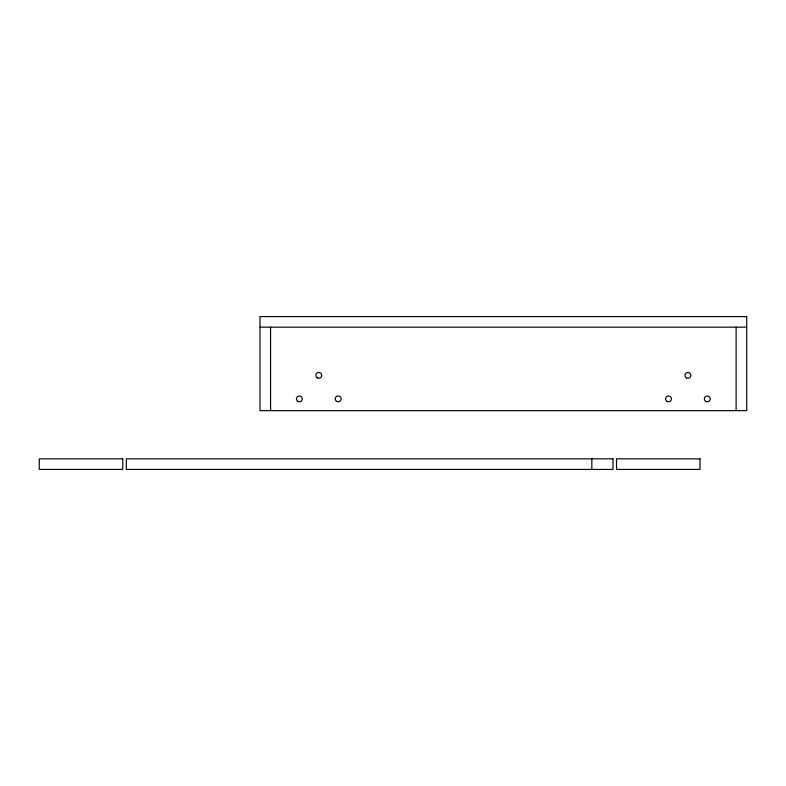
<?xml version="1.0" encoding="UTF-8"?>
<svg xmlns="http://www.w3.org/2000/svg" width="786" height="786" viewBox="0 0 786 786"><rect width="100%" height="100%" fill="white"/><g stroke="black" fill="none" stroke-linecap="round" stroke-linejoin="round"><path stroke-width="1.18" d="M259.989 327.163L746.7 327.163M736.118 327.163L736.118 410.636M591.838 458.837L591.838 469.419M270.571 327.163L270.571 410.636M746.7 316.581L259.989 316.581L259.989 410.636L746.7 410.636L746.7 316.581M122.773 458.837L39.3 458.837L39.3 469.419L122.773 469.419L122.773 458.837M613.001 458.837L126.3 458.837L126.3 469.419L613.001 469.419L613.001 458.837M700.002 458.837L616.529 458.837L616.529 469.419L700.002 469.419L700.002 458.837M297.904 401.42A2.938 2.938 0 0 0 302.315 398.875A2.938 2.938 0 0 0 297.904 396.331A2.938 2.938 0 0 0 297.904 401.42M317.308 377.909A2.938 2.938 0 0 0 321.71 375.364A2.938 2.938 0 0 0 317.308 372.819A2.938 2.938 0 0 0 317.308 377.909M336.703 401.42A2.938 2.938 0 0 0 341.114 398.875A2.938 2.938 0 0 0 336.703 396.331A2.938 2.938 0 0 0 336.703 401.42M686.453 377.909A2.938 2.938 0 0 0 690.855 375.364A2.938 2.938 0 0 0 686.453 372.819A2.938 2.938 0 0 0 686.453 377.909M667.049 401.42A2.938 2.938 0 0 0 671.46 398.875A2.938 2.938 0 0 0 667.049 396.331A2.938 2.938 0 0 0 667.049 401.42M705.848 401.42A2.938 2.938 0 0 0 710.259 398.875A2.938 2.938 0 0 0 705.848 396.331A2.938 2.938 0 0 0 705.848 401.42"/></g></svg>
